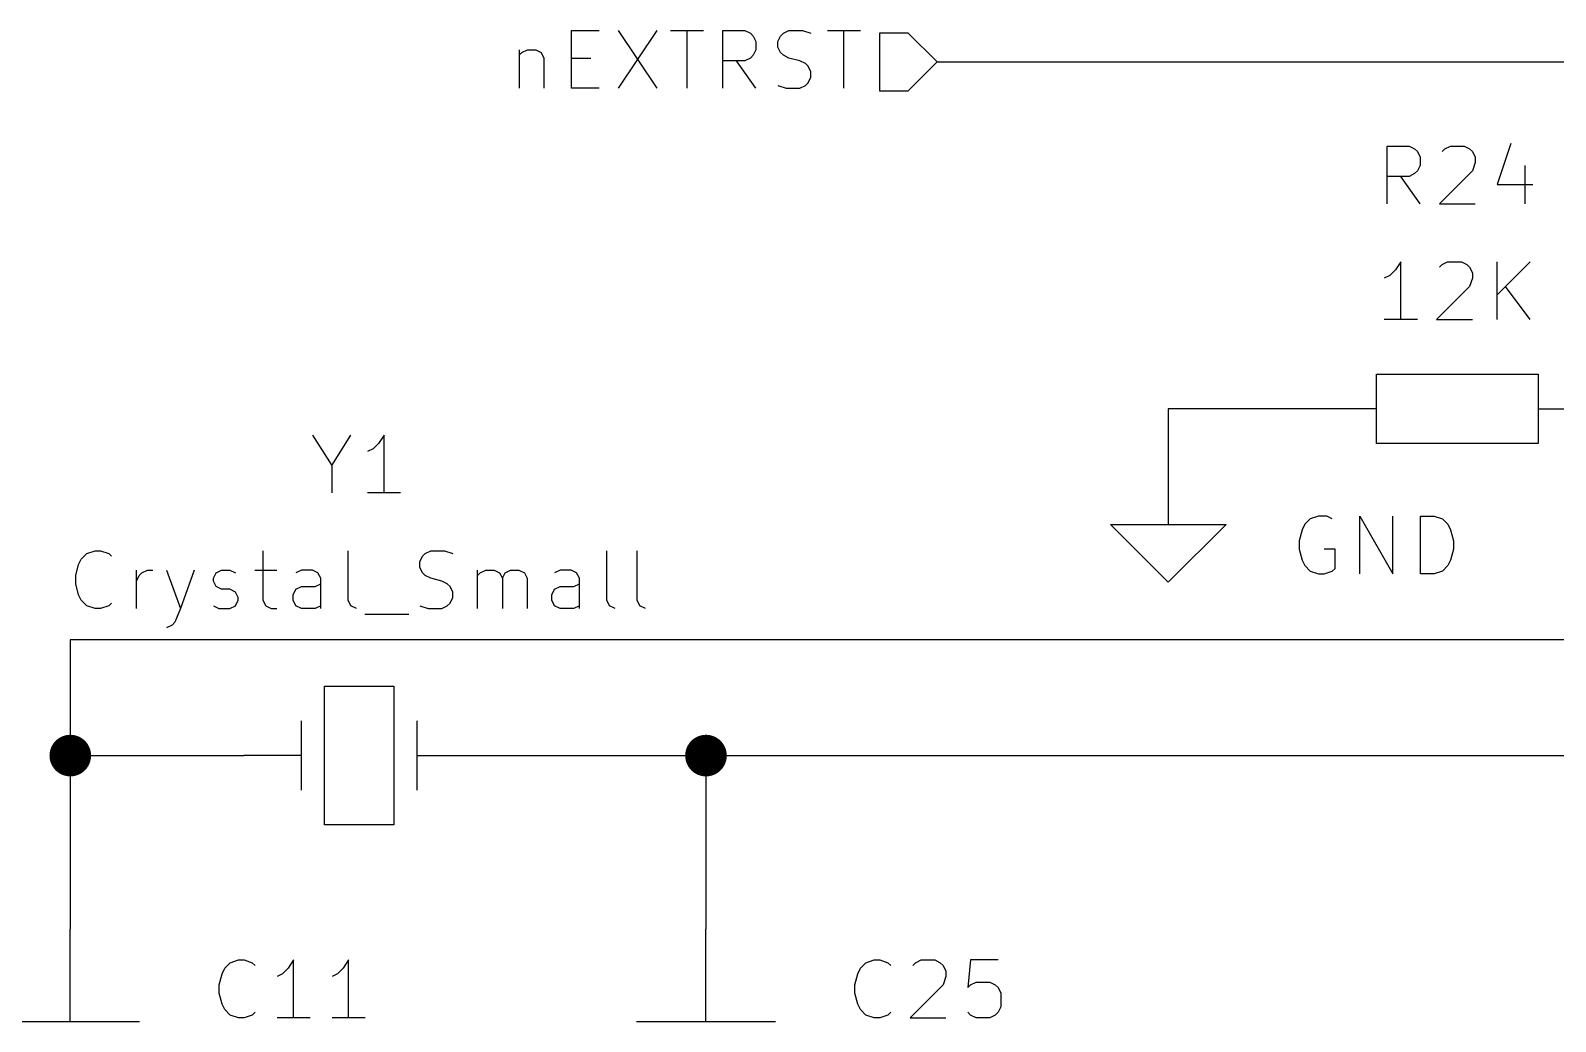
# Model space of a CAD drawing. Header units: millimetres. Extents: x 10 to 287, y -200 to -10.
# Drawn here: x 113.43 to 146.94, y -118.87 to -97.1 of the extents above; entities that cross this region are included whole.
import ezdxf

# ---------------------------------------------------------------- set-up
doc = ezdxf.new("R2010")
doc.units = ezdxf.units.MM
for name, color, linetype in [('GREENSIXTYFIVE', 129, 'CONTINUOUS'), ('LIGHTGREEN', 92, 'CONTINUOUS'), ('RED', 14, 'CONTINUOUS'), ('YELLOWTHREE', 44, 'CONTINUOUS')]:
    doc.layers.add(name, color=color, linetype=linetype)

msp = doc.modelspace()

# ---------------------------------------------------------------- linework, layer by layer
at = {"layer": 'GREENSIXTYFIVE', "linetype": 'CONTINUOUS'}
for p, q in [((143.2378, -100.9092), (143.2378, -99.6392)), ((143.2378, -99.6392), (143.7216, -99.6392)), ((143.7216, -99.6392), (143.8426, -99.6997)), ((143.8426, -99.6997), (143.9031, -99.7602)), ((143.9031, -99.7602), (143.9635, -99.8811)), ((144.4474, -99.7602), (144.5078, -99.6997)), ((144.5078, -99.6997), (144.6288, -99.6392)), ((144.6288, -99.6392), (144.9312, -99.6392)), ((144.9312, -99.6392), (145.0521, -99.6997)), ((145.0521, -99.6997), (145.1126, -99.7602)), ((145.1126, -99.7602), (145.1731, -99.8811)), ((145.9592, -99.5788), (145.6569, -100.4859)), ((143.9031, -100.1835), (143.8426, -100.244)), ((143.9635, -100.0626), (143.9031, -100.1835)), ((143.9635, -99.8811), (143.9635, -100.0626)), ((145.1126, -100.1835), (144.3869, -100.9092)), ((145.1731, -100.0021), (145.1126, -100.1835)), ((145.1731, -99.8811), (145.1731, -100.0021)), ((146.2616, -100.0626), (146.2616, -100.9092)), ((143.7216, -100.3045), (143.2378, -100.3045)), ((143.9635, -100.9092), (143.5402, -100.3045)), ((143.8426, -100.244), (143.7216, -100.3045)), ((145.6569, -100.4859), (146.443, -100.4859)), ((144.3869, -100.9092), (145.1731, -100.9092)), ((143.5402, -102.1792), (143.4193, -102.3607)), ((143.5402, -103.4492), (143.5402, -102.1792)), ((144.4473, -102.2397), (144.5683, -102.1792)), ((144.5683, -102.1792), (144.8707, -102.1792)), ((144.8707, -102.1792), (144.9916, -102.2397)), ((145.6568, -103.4492), (145.6568, -102.1792)), ((146.3825, -102.1792), (145.6568, -102.9049)), ((143.2983, -102.4816), (143.1774, -102.5421)), ((143.4193, -102.3607), (143.2983, -102.4816)), ((144.3869, -102.3002), (144.4473, -102.2397)), ((144.9916, -102.2397), (145.0521, -102.3002)), ((145.0521, -102.3002), (145.1126, -102.4211)), ((145.1126, -102.5421), (145.0521, -102.7235)), ((145.1126, -102.4211), (145.1126, -102.5421)), ((145.0521, -102.7235), (144.3264, -103.4492)), ((146.3825, -103.4492), (145.8383, -102.7235)), ((143.9031, -103.4492), (143.1774, -103.4492)), ((144.3264, -103.4492), (145.1126, -103.4492)), ((119.6219, -105.9892), (120.0452, -106.6545)), ((120.0452, -106.6545), (120.4686, -105.9892)), ((121.0734, -106.1707), (120.9524, -106.2916)), ((121.1943, -105.9892), (121.0734, -106.1707)), ((121.1943, -107.2592), (121.1943, -105.9892)), ((120.9524, -106.2916), (120.8315, -106.3521)), ((120.0452, -106.6545), (120.0452, -107.2592)), ((121.5572, -107.2592), (120.8315, -107.2592)), ((141.5506, -107.8277), (141.4296, -107.9487)), ((141.732, -107.7672), (141.5506, -107.8277)), ((141.9134, -107.7672), (141.732, -107.7672)), ((142.0344, -107.8277), (141.9134, -107.7672)), ((142.6391, -109.0372), (142.6391, -107.7672)), ((142.6391, -107.7672), (143.3648, -109.0372)), ((143.3648, -109.0372), (143.3648, -107.7672)), ((143.9696, -109.0372), (143.9696, -107.7672)), ((143.9696, -107.7672), (144.272, -107.7672)), ((144.272, -107.7672), (144.4534, -107.8277)), ((144.4534, -107.8277), (144.5744, -107.9487)), ((141.3691, -108.0696), (141.3087, -108.3115)), ((141.4296, -107.9487), (141.3691, -108.0696)), ((144.5744, -107.9487), (144.6349, -108.0696)), ((144.6349, -108.0696), (144.6953, -108.3115)), ((114.663, -108.5897), (114.8444, -108.5292)), ((114.8444, -108.5292), (114.9653, -108.5292)), ((114.9653, -108.5292), (115.1468, -108.5897)), ((118.5334, -108.5292), (118.5334, -109.6178)), ((120.4081, -109.6178), (120.4081, -108.5292)), ((122.1014, -108.5897), (122.2224, -108.5292)), ((122.2224, -108.5292), (122.5247, -108.5292)), ((122.5247, -108.5292), (122.7062, -108.5897)), ((126.0927, -109.6178), (126.0927, -108.5292)), ((126.7579, -109.6178), (126.7579, -108.5292)), ((141.3087, -108.3115), (141.3087, -108.4929)), ((141.3087, -108.4929), (141.3691, -108.7348)), ((142.0948, -108.4929), (141.8529, -108.4929)), ((142.0948, -108.9163), (142.0948, -108.4929)), ((144.6953, -108.4929), (144.6349, -108.7348)), ((144.6953, -108.3115), (144.6953, -108.4929)), ((114.4211, -109.0735), (114.4815, -108.8316)), ((114.4815, -108.8316), (114.542, -108.7107)), ((114.542, -108.7107), (114.663, -108.5897)), ((115.1468, -108.5897), (115.2072, -108.6502)), ((121.9805, -108.7711), (122.0409, -108.6502)), ((121.9805, -108.8921), (121.9805, -108.7711)), ((122.0409, -109.013), (121.9805, -108.8921)), ((122.0409, -108.6502), (122.1014, -108.5897)), ((141.3691, -108.7348), (141.4296, -108.8558)), ((141.4296, -108.8558), (141.5506, -108.9768)), ((142.0344, -108.9768), (142.0948, -108.9163)), ((144.5744, -108.8558), (144.4534, -108.9768)), ((144.6349, -108.7348), (144.5744, -108.8558)), ((114.4211, -109.2549), (114.4211, -109.0735)), ((115.7515, -109.7992), (115.7515, -108.9526)), ((115.7515, -109.1945), (115.812, -109.0735)), ((115.812, -109.0735), (115.8725, -109.013)), ((115.8725, -109.013), (115.9934, -108.9526)), ((115.9934, -108.9526), (116.1144, -108.9526)), ((116.4168, -108.9526), (116.7192, -109.7992)), ((117.0215, -108.9526), (116.7192, -109.7992)), ((117.4449, -109.134), (117.5053, -109.013)), ((117.4449, -109.1945), (117.4449, -109.134)), ((117.5053, -109.3154), (117.4449, -109.1945)), ((117.5053, -109.013), (117.6263, -108.9526)), ((117.6263, -108.9526), (117.8077, -108.9526)), ((117.8077, -108.9526), (117.9287, -109.013)), ((118.352, -108.9526), (118.8358, -108.9526)), ((119.3801, -108.9526), (119.2591, -109.013)), ((119.622, -108.9526), (119.3801, -108.9526)), ((119.7429, -109.013), (119.622, -108.9526)), ((119.8034, -109.134), (119.7429, -109.013)), ((119.8034, -109.7992), (119.8034, -109.134)), ((122.1014, -109.0735), (122.0409, -109.013)), ((122.2224, -109.134), (122.1014, -109.0735)), ((122.4643, -109.1945), (122.2224, -109.134)), ((122.5852, -109.2549), (122.4643, -109.1945)), ((123.2504, -109.7992), (123.2504, -108.9526)), ((123.2504, -109.0735), (123.3109, -109.013)), ((123.3109, -109.013), (123.4319, -108.9526)), ((123.4319, -108.9526), (123.6133, -108.9526)), ((123.6133, -108.9526), (123.7342, -109.013)), ((123.7342, -109.013), (123.7947, -109.134)), ((123.7947, -109.134), (123.8552, -109.013)), ((123.7947, -109.134), (123.7947, -109.7992)), ((123.8552, -109.013), (123.9761, -108.9526)), ((123.9761, -108.9526), (124.1576, -108.9526)), ((124.1576, -108.9526), (124.2785, -109.013)), ((124.2785, -109.013), (124.339, -109.134)), ((124.339, -109.134), (124.339, -109.7992)), ((125.0647, -108.9526), (124.9437, -109.013)), ((125.3066, -108.9526), (125.0647, -108.9526)), ((125.4275, -109.013), (125.3066, -108.9526)), ((125.488, -109.134), (125.4275, -109.013)), ((125.488, -109.7992), (125.488, -109.134)), ((141.5506, -108.9768), (141.732, -109.0372)), ((141.732, -109.0372), (141.8529, -109.0372)), ((141.8529, -109.0372), (142.0344, -108.9768)), ((144.272, -109.0372), (143.9696, -109.0372)), ((144.4534, -108.9768), (144.272, -109.0372)), ((114.4815, -109.4968), (114.4211, -109.2549)), ((114.542, -109.6178), (114.4815, -109.4968)), ((117.6263, -109.3759), (117.5053, -109.3154)), ((117.8077, -109.3759), (117.6263, -109.3759)), ((117.9287, -109.4364), (117.8077, -109.3759)), ((117.9891, -109.5573), (117.9287, -109.4364)), ((117.9891, -109.6178), (117.9891, -109.5573)), ((119.1987, -109.4968), (119.2591, -109.3759)), ((119.1987, -109.6178), (119.1987, -109.4968)), ((119.2591, -109.3759), (119.3801, -109.3154)), ((119.3801, -109.3154), (119.6825, -109.3154)), ((119.6825, -109.3154), (119.8034, -109.2549)), ((122.6457, -109.3154), (122.5852, -109.2549)), ((122.7062, -109.4364), (122.6457, -109.3154)), ((122.6457, -109.6783), (122.7062, -109.5573)), ((122.7062, -109.5573), (122.7062, -109.4364)), ((124.8833, -109.4968), (124.9437, -109.3759)), ((124.8833, -109.6178), (124.8833, -109.4968)), ((124.9437, -109.3759), (125.0647, -109.3154)), ((125.0647, -109.3154), (125.3671, -109.3154)), ((125.3671, -109.3154), (125.488, -109.2549)), ((114.663, -109.7388), (114.542, -109.6178)), ((114.8444, -109.7992), (114.663, -109.7388)), ((114.9653, -109.7992), (114.8444, -109.7992)), ((115.1468, -109.7388), (114.9653, -109.7992)), ((115.2072, -109.6783), (115.1468, -109.7388)), ((116.7192, -109.7992), (116.5982, -110.1016)), ((117.4449, -109.7388), (117.5658, -109.7992)), ((117.5658, -109.7992), (117.8077, -109.7992)), ((117.8077, -109.7992), (117.9287, -109.7388)), ((117.9287, -109.7388), (117.9891, -109.6178)), ((118.5334, -109.6178), (118.5939, -109.7388)), ((118.5939, -109.7388), (118.7149, -109.7992)), ((118.7149, -109.7992), (118.8358, -109.7992)), ((119.2591, -109.7388), (119.1987, -109.6178)), ((119.3801, -109.7992), (119.2591, -109.7388)), ((119.6825, -109.7992), (119.3801, -109.7992)), ((119.8034, -109.7388), (119.6825, -109.7992)), ((120.4686, -109.7388), (120.4081, -109.6178)), ((120.5896, -109.7992), (120.4686, -109.7388)), ((120.771, -109.9202), (121.7386, -109.9202)), ((121.9805, -109.7388), (122.1619, -109.7992)), ((122.1619, -109.7992), (122.4643, -109.7992)), ((122.4643, -109.7992), (122.5852, -109.7388)), ((122.5852, -109.7388), (122.6457, -109.6783)), ((124.9437, -109.7388), (124.8833, -109.6178)), ((125.0647, -109.7992), (124.9437, -109.7388)), ((125.3671, -109.7992), (125.0647, -109.7992)), ((125.488, -109.7388), (125.3671, -109.7992)), ((126.1532, -109.7388), (126.0927, -109.6178)), ((126.2742, -109.7992), (126.1532, -109.7388)), ((126.8184, -109.7388), (126.7579, -109.6178)), ((126.9394, -109.7992), (126.8184, -109.7388)), ((116.5377, -110.1621), (116.4168, -110.2226)), ((116.5982, -110.1016), (116.5377, -110.1621)), ((117.695, -117.7023), (117.816, -117.5813)), ((117.816, -117.5813), (117.9974, -117.5208)), ((117.9974, -117.5208), (118.1183, -117.5208)), ((118.1183, -117.5208), (118.2998, -117.5813)), ((118.2998, -117.5813), (118.3602, -117.6418)), ((119.2069, -117.5208), (119.086, -117.7023)), ((119.2069, -118.7908), (119.2069, -117.5208)), ((120.4164, -117.5208), (120.2955, -117.7023)), ((120.4164, -118.7908), (120.4164, -117.5208)), ((131.665, -117.7023), (131.786, -117.5813)), ((131.786, -117.5813), (131.9674, -117.5208)), ((131.9674, -117.5208), (132.0883, -117.5208)), ((132.0883, -117.5208), (132.2698, -117.5813)), ((132.2698, -117.5813), (132.3302, -117.6418)), ((132.8141, -117.6418), (132.8745, -117.5813)), ((132.8745, -117.5813), (132.9955, -117.5208)), ((132.9955, -117.5208), (133.2979, -117.5208)), ((133.2979, -117.5208), (133.4188, -117.5813)), ((133.4188, -117.5813), (133.4793, -117.6418)), ((134.084, -117.5208), (134.0236, -118.1256)), ((134.6888, -117.5208), (134.084, -117.5208)), ((117.5741, -118.0651), (117.6345, -117.8232)), ((117.6345, -117.8232), (117.695, -117.7023)), ((118.965, -117.8232), (118.8441, -117.8837)), ((119.086, -117.7023), (118.965, -117.8232)), ((120.1745, -117.8232), (120.0536, -117.8837)), ((120.2955, -117.7023), (120.1745, -117.8232)), ((131.5441, -118.0651), (131.6045, -117.8232)), ((131.6045, -117.8232), (131.665, -117.7023)), ((133.4793, -117.6418), (133.5398, -117.7627)), ((133.5398, -117.8837), (133.4793, -118.0651)), ((133.5398, -117.7627), (133.5398, -117.8837)), ((117.5741, -118.2465), (117.5741, -118.0651)), ((117.6345, -118.4884), (117.5741, -118.2465)), ((131.5441, -118.2465), (131.5441, -118.0651)), ((131.6045, -118.4884), (131.5441, -118.2465)), ((133.4793, -118.0651), (132.7536, -118.7908)), ((134.0236, -118.1256), (134.084, -118.0651)), ((134.084, -118.0651), (134.205, -118.0046)), ((134.205, -118.0046), (134.5074, -118.0046)), ((134.5074, -118.0046), (134.6283, -118.0651)), ((134.6283, -118.0651), (134.6888, -118.1256)), ((134.6888, -118.1256), (134.7493, -118.2465)), ((134.7493, -118.2465), (134.7493, -118.5489)), ((117.695, -118.6094), (117.6345, -118.4884)), ((117.816, -118.7304), (117.695, -118.6094)), ((131.665, -118.6094), (131.6045, -118.4884)), ((131.786, -118.7304), (131.665, -118.6094)), ((134.7493, -118.5489), (134.6888, -118.6699)), ((117.9974, -118.7908), (117.816, -118.7304)), ((118.1183, -118.7908), (117.9974, -118.7908)), ((118.2998, -118.7304), (118.1183, -118.7908)), ((118.3602, -118.6699), (118.2998, -118.7304)), ((119.5698, -118.7908), (118.8441, -118.7908)), ((120.7793, -118.7908), (120.0536, -118.7908)), ((131.9674, -118.7908), (131.786, -118.7304)), ((132.0883, -118.7908), (131.9674, -118.7908)), ((132.2698, -118.7304), (132.0883, -118.7908)), ((132.3302, -118.6699), (132.2698, -118.7304)), ((132.7536, -118.7908), (133.5398, -118.7908)), ((134.084, -118.7304), (134.0236, -118.6699)), ((134.205, -118.7908), (134.084, -118.7304)), ((134.5074, -118.7908), (134.205, -118.7908)), ((134.6283, -118.7304), (134.5074, -118.7908)), ((134.6888, -118.6699), (134.6283, -118.7304))]:
    msp.add_line(p, q, dxfattribs=at)
at = {"layer": 'LIGHTGREEN', "linetype": 'CONTINUOUS'}
for p, q in [((133.35, -97.79), (157.48, -97.79)), ((138.43, -105.41), (138.43, -106.68)), ((142.24, -105.41), (138.43, -105.41)), ((114.3, -110.49), (114.3, -113.03)), ((157.48, -110.49), (114.3, -110.49)), ((114.3, -113.03), (118.11, -113.03)), ((114.3, -113.03), (114.3, -116.84)), ((123.19, -113.03), (128.27, -113.03)), ((128.27, -113.03), (157.48, -113.03)), ((128.27, -113.03), (128.27, -116.84))]:
    msp.add_line(p, q, dxfattribs=at)
at = {"layer": 'LIGHTGREEN', "const_width": 0.4572}
for points in [[(114.0714, -113.03, 1), (114.5286, -113.03, 1)], [(128.0414, -113.03, 1), (128.4986, -113.03, 1)]]:
    msp.add_lwpolyline(points, format="xyb", close=True, dxfattribs=at)
at = {"layer": 'RED', "linetype": 'CONTINUOUS'}
for p, q in [((143.002, -106.172), (143.002, -104.648)), ((143.002, -104.648), (146.558, -104.648)), ((146.558, -104.648), (146.558, -106.172)), ((143.002, -105.41), (142.24, -105.41)), ((146.558, -105.41), (147.32, -105.41)), ((146.558, -106.172), (143.002, -106.172)), ((138.43, -106.68), (138.43, -107.95)), ((138.43, -109.22), (137.16, -107.95)), ((137.16, -107.95), (138.43, -107.95)), ((138.43, -107.95), (139.7, -107.95)), ((139.7, -107.95), (138.43, -109.22)), ((119.888, -114.554), (119.888, -111.506)), ((119.888, -111.506), (121.412, -111.506)), ((121.412, -111.506), (121.412, -114.554)), ((119.38, -113.792), (119.38, -112.268)), ((121.92, -113.792), (121.92, -112.268)), ((119.38, -113.03), (118.11, -113.03)), ((121.92, -113.03), (123.19, -113.03)), ((121.412, -114.554), (119.888, -114.554)), ((114.3, -118.872), (114.3, -116.84)), ((128.27, -118.872), (128.27, -116.84)), ((112.776, -118.872), (115.824, -118.872)), ((126.746, -118.872), (129.794, -118.872))]:
    msp.add_line(p, q, dxfattribs=at)
at = {"layer": 'YELLOWTHREE', "linetype": 'CONTINUOUS'}
for p, q in [((125.3142, -98.3692), (125.3142, -97.0992)), ((125.3142, -97.0992), (125.919, -97.0992)), ((126.3423, -97.0992), (127.1889, -98.3692)), ((127.1889, -97.0992), (126.3423, -98.3692)), ((127.4913, -97.0992), (128.217, -97.0992)), ((127.8542, -98.3692), (127.8542, -97.0992)), ((128.6403, -98.3692), (128.6403, -97.0992)), ((128.6403, -97.0992), (129.1241, -97.0992)), ((129.1241, -97.0992), (129.2451, -97.1597)), ((129.2451, -97.1597), (129.3056, -97.2202)), ((129.9103, -97.2202), (129.9708, -97.1597)), ((129.9708, -97.1597), (130.0918, -97.0992)), ((130.0918, -97.0992), (130.3941, -97.0992)), ((130.3941, -97.0992), (130.5756, -97.1597)), ((130.9384, -97.0992), (131.6641, -97.0992)), ((131.3013, -98.3692), (131.3013, -97.0992)), ((132.715, -97.155), (132.08, -97.155)), ((132.08, -97.155), (132.08, -98.425)), ((133.35, -97.79), (132.715, -97.155)), ((124.1652, -97.5226), (124.1652, -98.3692)), ((124.2257, -97.583), (124.3467, -97.5226)), ((124.3467, -97.5226), (124.5281, -97.5226)), ((124.5281, -97.5226), (124.649, -97.583)), ((129.3056, -97.2202), (129.366, -97.3411)), ((129.366, -97.5226), (129.3056, -97.6435)), ((129.366, -97.3411), (129.366, -97.5226)), ((129.8499, -97.3411), (129.9103, -97.2202)), ((129.8499, -97.4621), (129.8499, -97.3411)), ((129.9103, -97.583), (129.8499, -97.4621)), ((124.1652, -97.6435), (124.2257, -97.583)), ((124.649, -97.583), (124.7095, -97.704)), ((124.7095, -97.704), (124.7095, -98.3692)), ((125.3142, -97.704), (125.7376, -97.704)), ((129.1241, -97.7645), (128.6403, -97.7645)), ((129.366, -98.3692), (128.9427, -97.7645)), ((129.2451, -97.704), (129.1241, -97.7645)), ((129.3056, -97.6435), (129.2451, -97.704)), ((129.9708, -97.6435), (129.9103, -97.583)), ((130.0918, -97.704), (129.9708, -97.6435)), ((130.3337, -97.7645), (130.0918, -97.704)), ((130.4546, -97.8249), (130.3337, -97.7645)), ((130.5151, -97.8854), (130.4546, -97.8249)), ((132.715, -98.425), (133.35, -97.79)), ((130.5756, -98.0064), (130.5151, -97.8854)), ((130.5151, -98.2483), (130.5756, -98.1273)), ((130.5756, -98.1273), (130.5756, -98.0064)), ((125.919, -98.3692), (125.3142, -98.3692)), ((129.8499, -98.3088), (130.0313, -98.3692)), ((130.0313, -98.3692), (130.3337, -98.3692)), ((130.3337, -98.3692), (130.4546, -98.3088)), ((130.4546, -98.3088), (130.5151, -98.2483)), ((132.08, -98.425), (132.715, -98.425))]:
    msp.add_line(p, q, dxfattribs=at)

doc.saveas('drawing.dxf')
